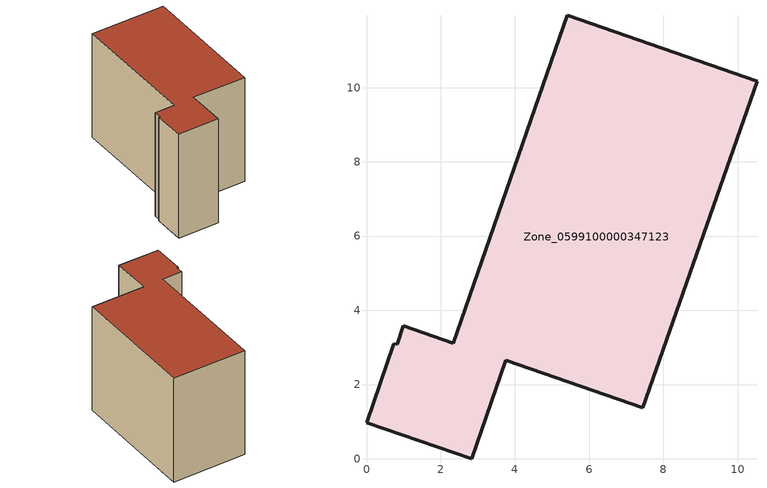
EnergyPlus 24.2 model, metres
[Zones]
Zone_0599100000347123
 floor ground (C_G): 0.83,3.08 0.98,3.58 2.34,3.11 5.41,11.95 10.52,10.17 7.44,1.37 3.75,2.65 2.83,0 0,0.97 0.74,3.1 z0
 wall outside (C_F): 0.74,3.1 0,0.97 2.83,0 3.75,2.65 7.44,1.37 10.52,10.17 5.41,11.95 2.34,3.11 0.98,3.58 0.83,3.08 0.74,3.1 z0:8.05
 roof outside (C_R): 0.98,3.58 0.83,3.08 0.74,3.1 0,0.97 2.83,0 3.75,2.65 7.44,1.37 10.52,10.17 5.41,11.95 2.34,3.11 z8.05
[BUILDING]
Pand.0599100000347123: North Axis=0; Terrain=City; Loads Convergence Tolerance Value=0.04; Temperature Convergence Tolerance Value=0.4; Solar Distribution=FullExterior; Maximum Number of Warmup Days=25; Minimum Number of Warmup Days=1
[Site:Location]
Rotterdam.The.Hague.AP_ZH_NLD Design_Conditions: Latitude=51.96; Longitude=4.45; Time Zone=1; Elevation=-4.5
[SITE:GROUNDTEMPERATURE:BUILDINGSURFACE]
18, 18, 18, 18, 18, 18, 18, 18, 18, 18, 18, 18
[MATERIAL] Thermal Absorptance=0.9; Solar Absorptance=0.7; Visible Absorptance=0.7
Name | Roughness | Thickness | Conductivity | Density | Specific Heat
G.TI.1992-2005 | MediumSmooth | 0.15 | 0.06 | 540 | 1210
F.TI.1992-2005 | Rough | 0.3 | 0.12 | 1920 | 840
R.TI.1992-2005 | MediumRough | 0.2 | 0.08 | 1500 | 1000
[CONSTRUCTION]
C_G: G.TI.1992-2005
C_F: F.TI.1992-2005
C_R: R.TI.1992-2005
[ZONE]
Zone_0599100000347123: Type=1; Multiplier=1; Ceiling Height=Autocalculate; Volume=Autocalculate; Floor Area=autocalculate; Part of Total Floor Area=Yes
[ZONEINFILTRATION:DESIGNFLOWRATE]
Infil_Zone_0599100000347123: Zone or ZoneList or Space or SpaceList=Zone_0599100000347123; Schedule=AlwaysOn; Design Flow Rate Calculation Method=Flow/Area; Flow Rate per Floor Area=0.0015; Constant Term Coefficient=1; Temperature Term Coefficient=0; Velocity Term Coefficient=0; Velocity Squared Term Coefficient=0
[HVACTEMPLATE:ZONE:IDEALLOADSAIRSYSTEM]
Zone_0599100000347123: Maximum Heating Supply Air Temperature=50; Minimum Cooling Supply Air Temperature=13; Maximum Heating Supply Air Humidity Ratio=0.0156; Minimum Cooling Supply Air Humidity Ratio=0.0077; Heating Limit=NoLimit; Cooling Limit=NoLimit; Dehumidification Control Type=ConstantSensibleHeatRatio; Cooling Sensible Heat Ratio=0.7; Dehumidification Setpoint=60; Humidification Control Type=None; Humidification Setpoint=30; Outdoor Air Method=None; Outdoor Air Flow Rate per Person=0.00944; Outdoor Air Flow Rate per Zone Floor Area=0; Outdoor Air Flow Rate per Zone=0; Demand Controlled Ventilation Type=None; Outdoor Air Economizer Type=NoEconomizer; Heat Recovery Type=None; Sensible Heat Recovery Effectiveness=0.7; Latent Heat Recovery Effectiveness=0.65
[ZONECONTROL:THERMOSTAT]
ThermostatControl_Zone_0599100000347123: Zone or ZoneList=Zone_0599100000347123; Control Type Schedule=DualSetpointControlType; Control 1=Thermostat_Zone_0599100000347123; Temperature Difference Between Cutout And Setpoint=0
[THERMOSTATSETPOINT:DUALSETPOINT]
Thermostat_Zone_0599100000347123: Heating Setpoint Temperature Schedule=HeatingSetpoint_Zone_0599100000347123; Cooling Setpoint Temperature Schedule=CoolingSetpoint_Zone_0599100000347123
[SCHEDULE:COMPACT]
HeatingSetpoint_Zone_0599100000347123: Through: 12/31, For: AllDays, Until: 24:00, 21
CoolingSetpoint_Zone_0599100000347123: Through: 12/31, For: AllDays, Until: 24:00, 24
DualSetpointControlType: Through: 12/31, For: AllDays, Until: 24:00, 4
AlwaysOn: Through: 12/31, For: AllDays, Until: 24:00, 1
